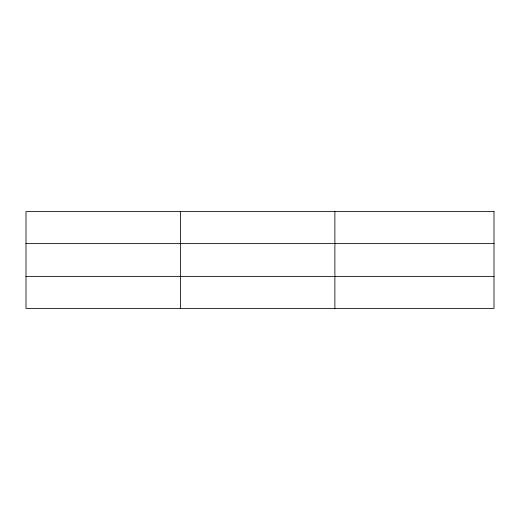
<?xml version="1.0" encoding="UTF-8"?>
<svg xmlns="http://www.w3.org/2000/svg" width="520" height="520" viewBox="0 0 520 520"><rect width="100%" height="100%" fill="white"/><g stroke="black" fill="none" stroke-linecap="round" stroke-linejoin="round"><path stroke-width="0.78" d="M180.44 308.412L180.44 211.588M334.88 308.412L334.88 211.588M26 243.542L494 243.542M26 276.458L494 276.458M494 211.588L494 308.412L26 308.412L26 211.588L494 211.588"/></g></svg>
